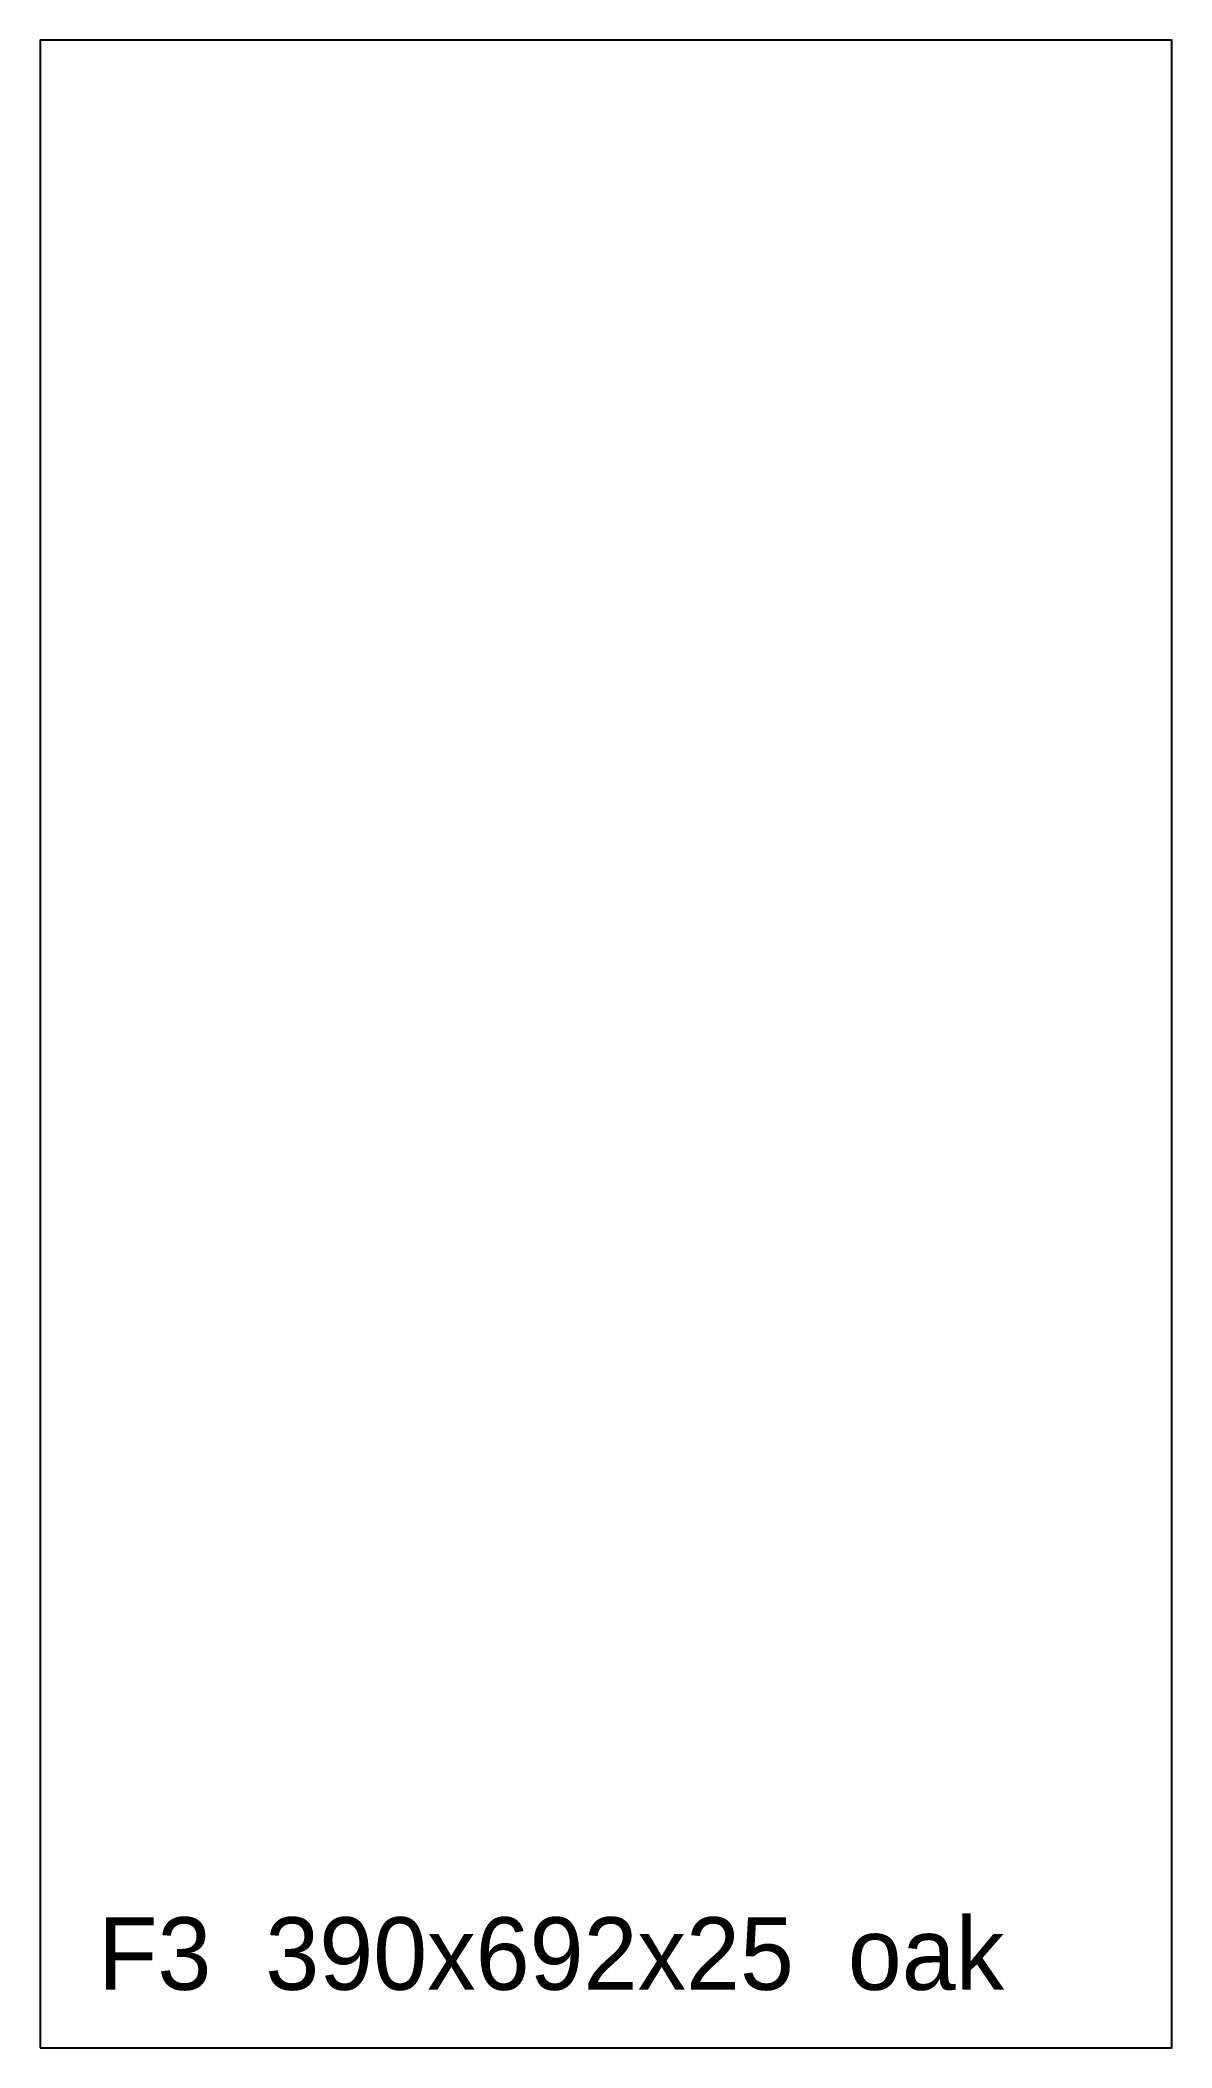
# Model space of a CAD drawing. Header units: millimetres. Extents: x 0 to 390, y 0 to 692.
import ezdxf

# ---------------------------------------------------------------- set-up
doc = ezdxf.new("R2010")
doc.units = ezdxf.units.MM
doc.layers.add('CUT', color=1, linetype='Continuous')
doc.layers.add('TEXT', color=7, linetype='Continuous')

msp = doc.modelspace()

# ---------------------------------------------------------------- linework, layer by layer
at = {"layer": 'CUT'}
msp.add_lwpolyline([(0, 0), (390, 0), (390, 692), (0, 692)], close=True, dxfattribs=at)

# ---------------------------------------------------------------- texts
at = {"layer": 'TEXT'}
msp.add_text('F3  390x692x25  oak', height=25, dxfattribs=at).set_placement((20, 20))

doc.saveas('drawing.dxf')
